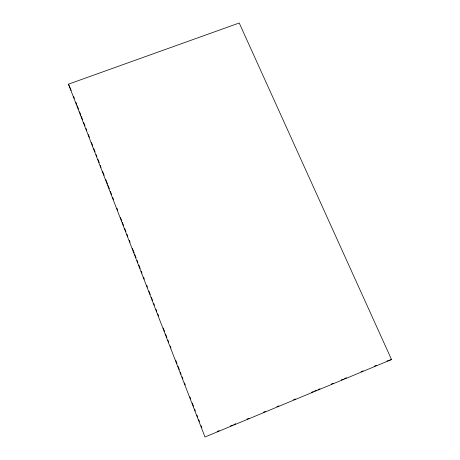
<?xml version="1.0" encoding="UTF-8"?>
<svg xmlns="http://www.w3.org/2000/svg" width="460" height="460" viewBox="0 0 460 460"><rect width="100%" height="100%" fill="white"/><g stroke="black" fill="none" stroke-linecap="round" stroke-linejoin="round"><path stroke-width="0.69" d="M217.143 431.486L219.138 430.658M230.414 425.977L232.415 425.143M233.726 424.597L235.733 423.769M246.997 419.089L249.004 418.261M263.58 412.206L265.592 411.372M276.874 406.686L278.863 405.864M293.463 399.803L295.452 398.975M311.339 392.38L313.329 391.552M314.651 391L316.641 390.178M317.969 389.626L319.959 388.798M331.234 384.117L333.224 383.289M341.24 379.966L343.229 379.138M344.505 378.609L346.547 377.763M361.089 371.726L363.135 370.875M374.417 366.189L376.406 365.366M391.529 359.542L204.987 437L68.471 84.163L239.229 23L391.529 359.542L387.009 361.019M68.471 84.163L71.202 90.505M73.588 96.387L74.365 98.394M75.923 102.413L76.699 104.42M77.217 105.76L78.51 109.106M79.551 111.78L80.845 115.126M81.362 116.466L82.656 119.813M83.691 122.492L84.991 125.839M86.026 128.518L86.802 130.525M88.354 134.544L89.395 137.218M91.465 142.577L92.759 145.923M93.8 148.597L95.093 151.944M96.129 154.623L96.905 156.63M97.945 159.309L99.239 162.656M100.274 165.335L101.05 167.342M102.609 171.361L104.161 175.375M105.714 179.394L107.531 184.075M108.048 185.414L109.342 188.761M110.377 191.44L111.676 194.787M112.712 197.466L113.488 199.473M116.857 208.173L117.633 210.185M120.485 217.545L121.779 220.892M122.297 222.232L123.59 225.578M124.631 228.258L125.925 231.604M126.96 234.284L127.736 236.29M129.294 240.304L130.071 242.316M132.399 248.337L134.216 253.023M134.734 254.363L136.028 257.709M137.069 260.389L137.845 262.395M138.88 265.075L140.173 268.421M141.208 271.101L141.99 273.108M143.543 277.121L144.319 279.134M146.654 285.154L147.43 287.166M148.982 291.18L150.276 294.526M151.317 297.206L152.611 300.553M153.646 303.232L154.422 305.239M155.98 309.252L156.756 311.265M157.791 313.938L158.568 315.951M163.231 327.997L164.53 331.344M165.565 334.023L166.859 337.37M167.894 340.049L168.676 342.056M170.229 346.07L171.005 348.082M175.668 360.128L176.968 363.475M178.003 366.154L179.296 369.501M180.331 372.18L181.108 374.187M182.148 376.866L182.925 378.873M184.477 382.887L185.254 384.899M189.917 396.945L190.699 398.952M192.251 402.971L193.545 406.318M194.586 408.997L195.362 411.004M196.914 415.018L197.691 417.03M198.726 419.704L199.508 421.716M201.06 425.73L201.836 427.737"/></g></svg>
